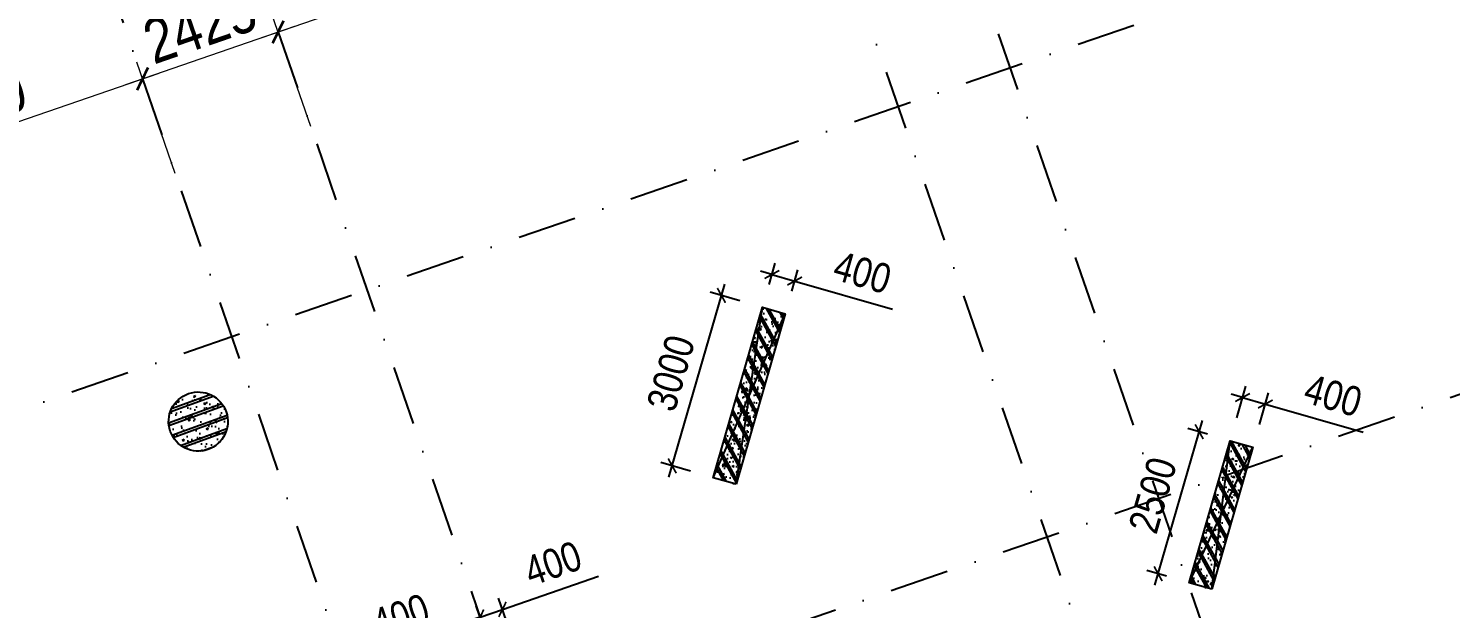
# Model space of a CAD drawing. Header units: millimetres. Extents: x 13965 to 1327256, y -72704 to 46237.
# Drawn here: x 265754 to 289803, y 9668 to 19477 of the extents above; entities that cross this region are included whole.
import ezdxf

# ---------------------------------------------------------------- set-up
doc = ezdxf.new("R2010")
doc.units = ezdxf.units.MM
doc.header["$MEASUREMENT"] = 0
doc.linetypes.add('DASHDOT', pattern=[1, 0.5, -0.25, 0, -0.25])
for name, color, linetype in [('ccu11-Manh', 8, 'Continuous'), ('KC2-DIM', 251, 'Continuous'), ('KT-Luoi truc South Tower', 8, 'DASHDOT'), ('Xref_ST_MBDV Cot vach 30.7.2022|Xref_ST_MBDV Cot vach 30.7.2022|Xref_ST_MBDV Cot vach 30.7.2022|Xref_ST_MBDV Cot vach 30.7.2022|ccu12-Hatch', 250, 'Continuous'), ('Xref_ST_MBDV Cot vach 30.7.2022|Xref_ST_MBDV Cot vach 30.7.2022|Xref_ST_MBDV Cot vach 30.7.2022|Xref_ST_MBDV Cot vach 30.7.2022|KC-Betong', 6, 'Continuous')]:
    doc.layers.add(name, color=color, linetype=linetype)
doc.layers.add('KT-Kich thuoc', color=159, linetype='Continuous', lineweight=18)
doc.styles.add('Arial Narrow', font='ARIALN.TTF')
doc.dimstyles.new('ccu12-200', dxfattribs={"dimscale": 200, "dimtxt": 2.5, "dimasz": 1, "dimexe": 1, "dimexo": 2, "dimgap": 1, "dimtad": 1, "dimdec": 0, "dimdsep": 46, "dimtxsty": 'Arial Narrow', "dimblk": 'ARCHTICK', "dimcen": -1, "dimdle": 1, "dimclrd": 256, "dimclre": 256, "dimclrt": 3, "dimadec": 0, "dimazin": 2, "dimtfac": 0.1, "dimtdec": 0, "dimtmove": 0, "dimatfit": 1, "dimldrblk": 'ARCHTICK', "dimfxl": 1, "dimtvp": 0.833333, "dimtolj": 1, "dimtzin": 12, "dimarcsym": 0})
doc.dimstyles.new('CCU_1-300', dxfattribs={"dimscale": 300, "dimtxt": 2.5, "dimasz": 1, "dimexe": 1, "dimexo": 2, "dimgap": 0.5, "dimtad": 1, "dimdec": 0, "dimdsep": 46, "dimtxsty": 'Arial Narrow', "dimblk": 'ARCHTICK', "dimcen": -1, "dimdle": 1, "dimclrd": 256, "dimclre": 256, "dimclrt": 3, "dimadec": 0, "dimazin": 2, "dimtfac": 0.1, "dimtdec": 0, "dimtix": 1, "dimtmove": 2, "dimatfit": 1, "dimfxl": 1, "dimtvp": 0.833333, "dimtolj": 1, "dimtzin": 12, "dimarcsym": 0})

# ---------------------------------------------------------------- blocks, each defined once
blk = doc.blocks.new('_ArchTick')
at = {"color": 0, "const_width": 0.15}
blk.add_lwpolyline([(-0.5, -0.5), (0.5, 0.5)], dxfattribs=at)
blk = doc.blocks.new('*D1062')
at = {"layer": 'Defpoints', "color": 0, "transparency": 16777216}
for p in [(-74037, 58259), (-73290, 56094), (-78772, 54201)]:
    blk.add_point(p, dxfattribs=at)
at = {"layer": 'KT-Kich thuoc', "lineweight": -2, "transparency": 16777216}
for p, q in [((-73486, 56661), (-74135, 58543)), ((-79803, 56269), (-73754, 58357)), ((-78968, 54768), (-79618, 56650))]:
    blk.add_line(p, q, dxfattribs=at)
for p, xscale, yscale, zscale, rotation in [((-74037, 58259), 300, 300, 300, 19.04713796427213), ((-79520, 56366), 300.0000000000001, 300.0000000000001, 300.0000000000001, 199.0471379642721)]:
    blk.add_blockref('_ArchTick', p, dxfattribs=dict(at, xscale=xscale, yscale=yscale, zscale=zscale, rotation=rotation))
at = {"layer": 'KT-Kich thuoc', "color": 3, "transparency": 16777216, "insert": (-76953, 57817), "char_height": 750, "attachment_point": 5, "rotation": 19.0471, "style": 'Arial Narrow'}
blk.add_mtext('\\A1;5800', dxfattribs=at)
blk = doc.blocks.new('*D1063')
at = {"layer": 'Defpoints', "color": 0, "transparency": 16777216}
for p in [(-71745, 59051), (-70998, 56885), (-73290, 56094)]:
    blk.add_point(p, dxfattribs=at)
at = {"layer": 'KT-Kich thuoc', "lineweight": -2, "transparency": 16777216}
for p, q in [((-71193, 57452), (-71843, 59334)), ((-74321, 58161), (-71462, 59149)), ((-73486, 56661), (-74135, 58543))]:
    blk.add_line(p, q, dxfattribs=at)
for p, xscale, yscale, zscale, rotation in [((-71745, 59051), 300, 300, 300, 19.04713796427213), ((-74037, 58259), 300.0000000000001, 300.0000000000001, 300.0000000000001, 199.0471379642721)]:
    blk.add_blockref('_ArchTick', p, dxfattribs=dict(at, xscale=xscale, yscale=yscale, zscale=zscale, rotation=rotation))
at = {"layer": 'KT-Kich thuoc', "color": 3, "transparency": 16777216, "insert": (-73065, 59159), "char_height": 750, "attachment_point": 5, "rotation": 19.0471, "style": 'Arial Narrow'}
blk.add_mtext('\\A1;2425', dxfattribs=at)
blk = doc.blocks.new('*D1064')
at = {"layer": 'Defpoints', "color": 0, "transparency": 16777216}
for p in [(-62765, 62151), (-62018, 59985), (-70998, 56885)]:
    blk.add_point(p, dxfattribs=at)
at = {"layer": 'KT-Kich thuoc', "lineweight": -2, "transparency": 16777216}
for p, q in [((-62214, 60553), (-62863, 62435)), ((-72029, 58953), (-62482, 62249)), ((-71193, 57452), (-71843, 59334))]:
    blk.add_line(p, q, dxfattribs=at)
for p, xscale, yscale, zscale, rotation in [((-62765, 62151), 300, 300, 300, 19.04713796427213), ((-71745, 59051), 300.0000000000001, 300.0000000000001, 300.0000000000001, 199.0471379642721)]:
    blk.add_blockref('_ArchTick', p, dxfattribs=dict(at, xscale=xscale, yscale=yscale, zscale=zscale, rotation=rotation))
at = {"layer": 'KT-Kich thuoc', "color": 3, "transparency": 16777216, "insert": (-67429, 61105), "char_height": 750, "attachment_point": 5, "rotation": 19.0471, "style": 'Arial Narrow'}
blk.add_mtext('\\A1;9500', dxfattribs=at)
blk = doc.blocks.new('*D239')
at = {"layer": 'Defpoints', "color": 0, "transparency": 16777216}
for p in [(271195, 8764), (271439, 8055, 0), (271061, 7925, 0)]:
    blk.add_point(p, dxfattribs=at)
at = {"layer": 'KC2-DIM', "lineweight": -2, "transparency": 16777216}
for p, q in [((271195, 8764), (272821, 9326)), ((271309, 8433), (271129, 8953)), ((270931, 8303), (270751, 8823)), ((270817, 8634), (271195, 8764)), ((270817, 8634), (270628, 8568))]:
    blk.add_line(p, q, dxfattribs=at)
at = {"layer": 'KC2-DIM', "lineweight": -2, "transparency": 16777216, "xscale": 200, "yscale": 200, "zscale": 200}
for p, rotation in [((271195, 8764), 199.0471379540013), ((270817, 8634), 19.04713795400126)]:
    blk.add_blockref('_ArchTick', p, dxfattribs=dict(at, rotation=rotation))
at = {"layer": 'KC2-DIM', "color": 3, "transparency": 16777216, "insert": (272048, 9541), "char_height": 500, "attachment_point": 5, "rotation": 19.0471, "style": 'Arial Narrow'}
blk.add_mtext('\\A1;400', dxfattribs=at)
blk = doc.blocks.new('*D241')
at = {"layer": 'Defpoints', "color": 0, "transparency": 16777216}
for p in [(273770, 9653), (274015, 8945, 0), (273637, 8814, 0)]:
    blk.add_point(p, dxfattribs=at)
at = {"layer": 'KC2-DIM', "lineweight": -2, "transparency": 16777216}
for p, q in [((273770, 9653), (275397, 10215)), ((273507, 9192), (273327, 9712)), ((273392, 9523), (273770, 9653)), ((273885, 9323), (273705, 9842)), ((273392, 9523), (273203, 9458))]:
    blk.add_line(p, q, dxfattribs=at)
at = {"layer": 'KC2-DIM', "lineweight": -2, "transparency": 16777216, "xscale": 200, "yscale": 200, "zscale": 200}
for p, rotation in [((273392, 9523), 19.04713795400126), ((273770, 9653), 199.0471379540013)]:
    blk.add_blockref('_ArchTick', p, dxfattribs=dict(at, rotation=rotation))
at = {"layer": 'KC2-DIM', "color": 3, "transparency": 16777216, "insert": (274624, 10430), "char_height": 500, "attachment_point": 5, "rotation": 19.0471, "style": 'Arial Narrow'}
blk.add_mtext('\\A1;400', dxfattribs=at)
blk = doc.blocks.new('*D242')
at = {"layer": 'Defpoints', "color": 0, "transparency": 16777216}
for p in [(278713, 15206), (278168, 14762, 0), (278552, 14651, 0)]:
    blk.add_point(p, dxfattribs=at)
at = {"layer": 'KC2-DIM', "lineweight": -2, "transparency": 16777216}
for p, q in [((278279, 15147), (278384, 15509)), ((278664, 15036), (278768, 15398)), ((278328, 15317), (278136, 15372)), ((278328, 15317), (278713, 15206)), ((278713, 15206), (280366, 14728))]:
    blk.add_line(p, q, dxfattribs=at)
at = {"layer": 'KC2-DIM', "lineweight": -2, "transparency": 16777216, "xscale": 200, "yscale": 200, "zscale": 200}
for p, rotation in [((278328, 15317), 343.8836854960903), ((278713, 15206), 163.8836854960903)]:
    blk.add_blockref('_ArchTick', p, dxfattribs=dict(at, rotation=rotation))
at = {"layer": 'KC2-DIM', "color": 3, "transparency": 16777216, "insert": (279858, 15349), "char_height": 500, "attachment_point": 5, "rotation": 343.8837, "style": 'Arial Narrow'}
blk.add_mtext('\\A1;400', dxfattribs=at)
blk = doc.blocks.new('*D243')
at = {"layer": 'Defpoints', "color": 0, "transparency": 16777216}
for p in [(277473, 14963), (278168, 14762, 0), (277335, 11880, 0)]:
    blk.add_point(p, dxfattribs=at)
at = {"layer": 'KC2-DIM', "lineweight": -2, "transparency": 16777216}
for p, q in [((276585, 11889), (277529, 15155)), ((277784, 14873), (277281, 15019)), ((276951, 11991), (276448, 12137))]:
    blk.add_line(p, q, dxfattribs=at)
at = {"layer": 'KC2-DIM', "lineweight": -2, "transparency": 16777216, "xscale": 200, "yscale": 200, "zscale": 200}
for p, rotation in [((277473, 14963), 73.88368549608924), ((276641, 12081), 253.8836854960892)]:
    blk.add_blockref('_ArchTick', p, dxfattribs=dict(at, rotation=rotation))
at = {"layer": 'KC2-DIM', "color": 3, "transparency": 16777216, "insert": (276620, 13649), "char_height": 500, "attachment_point": 5, "rotation": 73.8837, "style": 'Arial Narrow'}
blk.add_mtext('\\A1;3000', dxfattribs=at)
blk = doc.blocks.new('*D244')
at = {"layer": 'Defpoints', "color": 0, "transparency": 16777216}
for p in [(285553, 12658), (286076, 12507, 0), (285382, 10105, 0)]:
    blk.add_point(p, dxfattribs=at)
at = {"layer": 'KC2-DIM', "lineweight": -2, "transparency": 16777216}
for p, q in [((284803, 10064), (285608, 12850)), ((285692, 12618), (285360, 12714)), ((284998, 10216), (284666, 10312))]:
    blk.add_line(p, q, dxfattribs=at)
at = {"layer": 'KC2-DIM', "lineweight": -2, "transparency": 16777216, "xscale": 200, "yscale": 200, "zscale": 200}
for p, rotation in [((285553, 12658), 73.88368549608924), ((284859, 10256), 253.8836854960892)]:
    blk.add_blockref('_ArchTick', p, dxfattribs=dict(at, rotation=rotation))
at = {"layer": 'KC2-DIM', "color": 3, "transparency": 16777216, "insert": (284768, 11584), "char_height": 500, "attachment_point": 5, "rotation": 73.8837, "style": 'Arial Narrow'}
blk.add_mtext('\\A1;2500', dxfattribs=at)
blk = doc.blocks.new('*D245')
at = {"layer": 'Defpoints', "color": 0, "transparency": 16777216}
for p in [(286672, 13126), (286076, 12507, 0), (286461, 12396, 0)]:
    blk.add_point(p, dxfattribs=at)
at = {"layer": 'KC2-DIM', "lineweight": -2, "transparency": 16777216}
for p, q in [((286287, 13237), (286095, 13293)), ((286187, 12891), (286343, 13429)), ((286287, 13237), (286672, 13126)), ((286572, 12780), (286727, 13318)), ((286672, 13126), (288325, 12648))]:
    blk.add_line(p, q, dxfattribs=at)
at = {"layer": 'KC2-DIM', "lineweight": -2, "transparency": 16777216, "xscale": 200, "yscale": 200, "zscale": 200}
for p, rotation in [((286287, 13237), 343.883685496087), ((286672, 13126), 163.883685496087)]:
    blk.add_blockref('_ArchTick', p, dxfattribs=dict(at, rotation=rotation))
at = {"layer": 'KC2-DIM', "color": 3, "transparency": 16777216, "insert": (287817, 13269), "char_height": 500, "attachment_point": 5, "rotation": 343.8837, "style": 'Arial Narrow'}
blk.add_mtext('\\A1;400', dxfattribs=at)
blk = doc.blocks.new('*U35')
h = blk.add_hatch()
h.set_pattern_fill('VATLIEU04', color=250, scale=40, style=0, pattern_type=2)
h.set_pattern_definition([(50, (-550, 2550), (286.904, -25.1), [30, -330]), (355, (-550, 2550), (-55.5, 300.877), [24, -264]), (100.451, (-526.1, 2547.9), (231.404, 275.776), [25.496, -280.457]), (46.184, (-550, 2630), (426.896, -66.208), [45, -495]), (96.636, (-514.43, 2624.5), (373.865, 389.647), [38.244, -420.685]), (351.184, (-550, 2630), (373.865, 389.65), [36, -396]), (21, (-510, 2610), (238.763, -161.048), [30, -330]), (326, (-510, 2610), (97.326, 290.06), [24, -264]), (71.451, (-490.1, 2596.58), (336.09, 129.012), [25.496, -280.457]), (37.5, (-550, 2550), (4.864, 133.1575), [0, -260.8, 0, -268, 0, -265]), (7.5, (-550, 2550), (105.228, 157.765), [0, -152.8, 0, -254.8, 0, -101]), (327.5, (-639.2, 2550), (213.529, -9.022), [0, -100, 0, -312, 0, -414]), (317.5, (-679.2, 2550), (233.274, 40.042), [0, -130, 0, -207.2, 0, -294]), (45, (-550, 2550), (-120.208, 120.208), []), (45, (-550, 2599), (-120.208, 120.208), [])])
h.paths.add_polyline_path([(-475, -475), (-75, -475), (-75, 2025), (-475, 2025)])
at = {"color": 6, "ltscale": 0.25}
blk.add_lwpolyline([(-475, -475), (-75, -475), (-75, 2025), (-475, 2025)], close=True, dxfattribs=at)
at = {"layer": 'Defpoints', "linetype": 'ByBlock', "ltscale": 30}
for p, q in [((-75, -475), (-475, 2025)), ((-475, -475), (-75, 2025))]:
    blk.add_line(p, q, dxfattribs=at)
blk = doc.blocks.new('*U41')
h = blk.add_hatch()
h.set_pattern_fill('VATLIEU04', color=250, scale=40, style=0, pattern_type=2)
h.set_pattern_definition([(50, (-550, 3050), (286.904, -25.101), [30, -330]), (355, (-550, 3050), (-55.5, 300.877), [24, -264]), (100.451, (-526.1, 3047.9), (231.404, 275.776), [25.496, -280.457]), (46.184, (-550, 3130), (426.896, -66.208), [45, -495]), (96.636, (-514.43, 3124.5), (373.865, 389.647), [38.244, -420.685]), (351.184, (-550, 3130), (373.865, 389.65), [36, -396]), (21, (-510, 3110), (238.763, -161.048), [30, -330]), (326, (-510, 3110), (97.326, 290.06), [24, -264]), (71.451, (-490.1, 3096.58), (336.09, 129.012), [25.496, -280.457]), (37.5, (-550, 3050), (4.864, 133.1575), [0, -260.8, 0, -268, 0, -265]), (7.5, (-550, 3050), (105.228, 157.7647), [0, -152.8, 0, -254.8, 0, -101]), (327.5, (-639.2, 3050), (213.529, -9.022), [0, -100, 0, -312, 0, -414]), (317.5, (-679.2, 3050), (233.274, 40.042), [0, -130, 0, -207.2, 0, -294]), (45, (-550, 3050), (-120.208, 120.208), []), (45, (-550, 3099), (-120.208, 120.208), [])])
h.paths.add_polyline_path([(-475, -475), (-75, -475), (-75, 2525), (-475, 2525)])
at = {"color": 6, "ltscale": 0.25}
blk.add_lwpolyline([(-475, -475), (-75, -475), (-75, 2525), (-475, 2525)], close=True, dxfattribs=at)
at = {"layer": 'Defpoints', "linetype": 'ByBlock', "ltscale": 30}
for p, q in [((-75, -475), (-475, 2525)), ((-475, -475), (-75, 2525))]:
    blk.add_line(p, q, dxfattribs=at)
blk = doc.blocks.new('MBCV-T21')
at = {"layer": 'Xref_ST_MBDV Cot vach 30.7.2022|Xref_ST_MBDV Cot vach 30.7.2022|Xref_ST_MBDV Cot vach 30.7.2022|Xref_ST_MBDV Cot vach 30.7.2022|ccu12-Hatch', "ltscale": 0.5}
h = blk.add_hatch(dxfattribs=at)
h.set_pattern_fill('VATLIEU04', color=256, scale=50, angle=335, pattern_type=2)
h.set_pattern_definition([(25, (78990.96, -12660.9), (311.76915, -180), [37.5, -412.5]), (330, (78990.96, -12660.9), (96.0694, 370.1782), [30, -330]), (75.4514, (79016.94, -12675.9), (407.83865, 190.1779), [31.8701, -350.57106]), (21.1842, (79033.22, -12570.3), (448.6488, -300.5234), [56.25, -618.75]), (71.6356, (79070.6, -12595.3), (629.386, 243.9225), [47.8051, -525.8565]), (326.1842, (79033.2, -12570.3), (629.3859, 243.923), [45, -495]), (356, (79067.97, -12614.07), (185.4137, -308.5802), [37.5, -412.5]), (301, (79067.97, -12614.07), (263.4901, 277.1898), [30, -330]), (46.4514, (79083.42, -12639.8), (448.9038, -31.3908), [31.8701, -350.57106]), (12.5, (78990.96, -12660.91), (75.8538, 148.28266), [0, -326, 0, -335, 0, -331.25]), (342.5, (78990.96, -12660.91), (202.55378, 123.1402), [0, -191, 0, -318.5, 0, -126.25]), (302.5, (78889.91, -12613.79), (237.13767, -123.02238), [0, -125, 0, -390, 0, -517.5]), (292.5, (78844.6, -12592.66), (285.42618, -77.8696), [0, -162.5, 0, -259, 0, -367.5]), (20, (78990.96, -12660.91), (-72.67928, 199.68468), []), (20, (79016.85, -12605.4), (-72.67928, 199.68468), [])])
edge = h.paths.add_edge_path()
edge.add_ellipse((-67023, 26744), major_axis=(-163, 473), ratio=1, start_angle=0, end_angle=360)
at = {"layer": 'Xref_ST_MBDV Cot vach 30.7.2022|Xref_ST_MBDV Cot vach 30.7.2022|Xref_ST_MBDV Cot vach 30.7.2022|Xref_ST_MBDV Cot vach 30.7.2022|KC-Betong', "ltscale": 0.5}
blk.add_ellipse((-67023, 26744, 0), major_axis=(-163, 473), ratio=1, dxfattribs=at)
at = {"layer": 'Xref_ST_MBDV Cot vach 30.7.2022|Xref_ST_MBDV Cot vach 30.7.2022|Xref_ST_MBDV Cot vach 30.7.2022|Xref_ST_MBDV Cot vach 30.7.2022|KC-Betong', "linetype": 'ByBlock', "xscale": -1, "rotation": 343.8836854960887}
for name, p in [('*U41', (-58253, 26271, 0)), ('*U35', (-50206, 24496, 0))]:
    blk.add_blockref(name, p, dxfattribs=at)
blk = doc.blocks.new('Asix South Tower')
at = {"layer": 'KT-Luoi truc South Tower', "ltscale": 2000}
for p, q in [((-61527.4, 64693.7), (-45306.5, 17710.6)), ((-63417.9, 64041.1), (-47197, 17057.9)), ((-45928.1, 63080), (-113358.3, 39799.9)), ((-72397.8, 60940.8), (-54232.5, 8325.6)), ((-74690, 60149.4), (-64788, 31468.5)), ((-43415.2, 55801.6), (-67725.7, 47408.4))]:
    blk.add_line(p, q, dxfattribs=at)
at = {"layer": 'KT-Kich thuoc'}
for base, p1, p2, picture, middle in [((-62765.3, 62150.9), (-70997.6, 56885.2), (-62017.7, 59985.5), '*D1064', (-67429.2, 61104.5)), ((-71745.2, 59050.6), (-73289.8, 56093.8), (-70997.6, 56885.2), '*D1063', (-73065.2, 59158.7)), ((-74037.4, 58259.3), (-78772.3, 54201), (-73289.8, 56093.8), '*D1062', (-76952.6, 57816.6))]:
    dim = blk.add_linear_dim(base=base, p1=p1, p2=p2, angle=19.04714, dimstyle='CCU_1-300', dxfattribs=at)
    dim.commit()
    dim.dimension.update_dxf_attribs({"geometry": picture, "text_midpoint": middle})

msp = doc.modelspace()

# ---------------------------------------------------------------- block references
at = {"layer": 'ccu11-Manh'}
msp.add_blockref('MBCV-T21', (335648.4, -13913.9), dxfattribs=at)
at = {"layer": 'KT-Kich thuoc'}
msp.add_blockref('Asix South Tower', (341721.4, -39634.4), dxfattribs=at)

# ---------------------------------------------------------------- dimensions: what is measured, and where the dimension line sits
at = {"layer": 'KC2-DIM'}
for p1, p2, distance, picture, middle in [((278168.2, 14762.4, 0), (278552.5, 14651.4, 0), 576.9, '*D242', (279857.8, 15348.7)), ((277335.4, 11880.3, 0), (278168.2, 14762.4, 0), 723.2, '*D243', (276619.6, 13648.5)), ((286076.2, 12506.9, 0), (286460.5, 12395.8, 0), 760.2, '*D245', (287816.7, 13269.2)), ((285382.3, 10105.1, 0), (286076.2, 12506.9, 0), 545.1, '*D244', (284768.2, 11583.7)), ((273637.1, 8814, 0), (274015.2, 8944.6, 0), 749.9, '*D241', (274624.3, 10429.8)), ((271061.3, 7924.7, 0), (271439.4, 8055.3, 0), 749.9, '*D239', (272048.5, 9540.5))]:
    dim = msp.add_aligned_dim(p1=p1, p2=p2, distance=distance, dimstyle='ccu12-200', dxfattribs=at)
    dim.commit()
    dim.dimension.update_dxf_attribs({"geometry": picture, "text_midpoint": middle})

doc.saveas('drawing.dxf')
